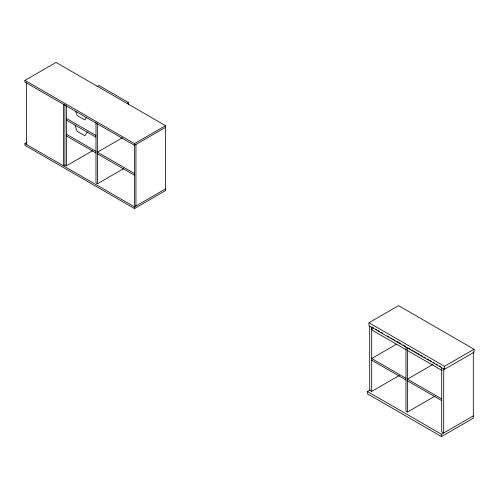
<?xml version="1.0" encoding="UTF-8"?>
<svg xmlns="http://www.w3.org/2000/svg" width="499" height="499" viewBox="0 0 499 499"><rect width="100%" height="100%" fill="white"/><g stroke="black" fill="none" stroke-linecap="round" stroke-linejoin="round"><path stroke-width="0.75" d="M86.433 117.546L84.818 119.947L77.046 115.462L75.698 111.346M87.244 132.154L84.818 135.759L77.046 131.274L75.018 125.093M165.549 127.37L134.468 145.315L24.95 82.085L24.95 80.376L56.031 62.431L165.549 125.661L165.549 190.606L134.468 208.545L24.95 145.315L24.95 143.606L26.934 142.465M96.956 86.658L98.945 85.504L128.549 102.594L128.549 104.821M127.22 103.362L128.549 102.594M92.627 150.679L66.392 165.824L64.907 164.969L63.429 165.824L63.429 104.303M122.361 137.78L97.467 152.151L134.468 173.515M24.95 80.376L134.468 143.606L165.549 125.661M95.989 122.168L95.989 182.915L97.467 183.769L123.702 168.618M24.95 143.606L134.468 206.836L165.549 188.896M368.973 322.753L398.57 305.662L474.05 349.238L474.05 352.232L444.453 369.322L368.973 325.741L368.973 322.753L444.453 366.328L474.05 349.238M396.599 344.142L371.711 358.513L405.974 378.292M473.308 351.801L473.308 418.193L441.49 436.569L367.495 393.842L367.495 391.534L370.146 390.006M369.709 326.171L369.709 390.255L371.711 391.409L399.294 375.485M433.013 364.389L407.452 379.146L441.715 398.926M405.974 347.104L405.974 411.188L407.452 412.043L435.034 396.119M367.495 391.534L441.49 434.261L473.308 415.892M66.392 118.4L95.989 135.491M66.392 120.109L95.989 137.2M66.392 134.206L95.989 151.297M66.392 135.915L95.989 153.006M97.467 153.86L134.468 175.224M373.427 327.887L372.079 327.107L372.079 330.101L406.411 349.918M375.448 329.053L376.789 329.833M378.136 330.606L379.483 331.386M381.504 332.552L382.852 333.326M387.561 336.045L388.908 336.825M390.929 337.991L392.27 338.771M393.617 339.545L394.965 340.324M396.986 341.491L401.021 343.817M403.042 344.984L405.737 346.543M408.425 348.096L410.446 349.263M411.794 350.036L413.141 350.816M414.488 351.595L416.503 352.756M417.85 353.535L419.197 354.315M420.545 355.088L422.566 356.255M423.907 357.034L425.254 357.808M427.275 358.974L428.622 359.754M429.97 360.528L431.311 361.307M433.332 362.474L434.679 363.253M436.026 364.027L437.374 364.806M439.388 365.973L440.736 366.746M407.752 350.697L442.083 370.514M371.711 360.222L405.974 380.001M407.452 380.856L441.715 400.635M444.453 366.328L444.453 369.322M443.711 368.892L443.711 432.976L441.715 431.822L441.715 367.738M441.49 434.261L441.49 436.569M407.452 347.959L407.452 412.043M371.711 327.325L371.711 391.409M135.946 144.46L135.946 205.981L134.468 205.126L134.468 143.606M134.468 206.836L134.468 208.545M97.467 123.802L97.467 183.769M66.392 105.788L66.392 165.824M64.907 104.229L64.907 164.969M26.428 82.79L26.428 144.46"/></g></svg>
